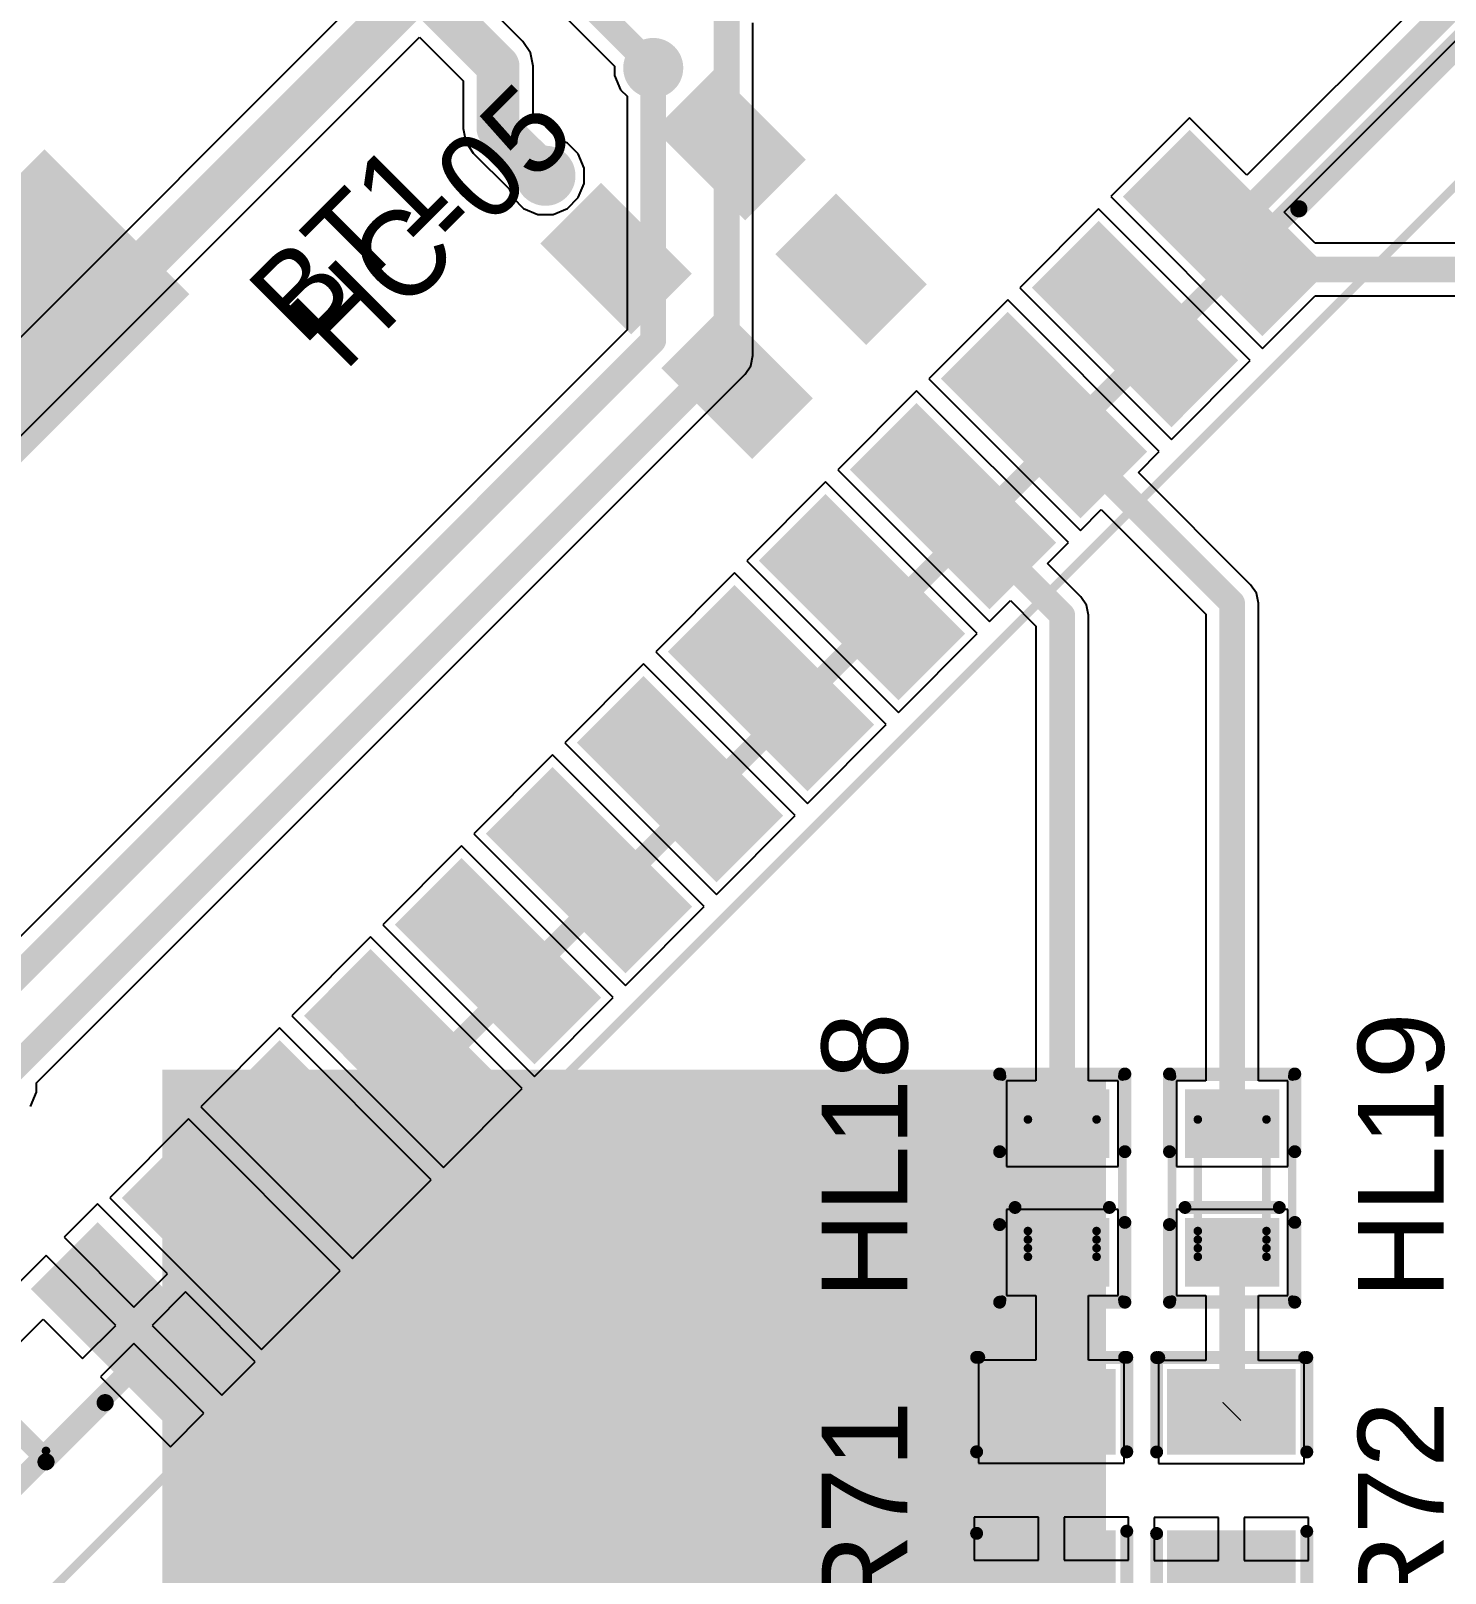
# Model space of a CAD drawing. Header units: millimetres. Extents: x 100 to 300, y 101 to 245.
# Drawn here: x 265.28 to 281.77, y 197.31 to 215.28 of the extents above; entities that cross this region are included whole.
import ezdxf

# ---------------------------------------------------------------- set-up
doc = ezdxf.new("R2010")
doc.units = ezdxf.units.MM
for name, color, linetype in [('BottomPaste', 16, 'Continuous'), ('BottomSolder', 6, 'Continuous'), ('Mechanical1', 6, 'Continuous'), ('Mechanical11', 56, 'Continuous'), ('Mechanical15', 56, 'Continuous'), ('Mechanical9', 56, 'Continuous'), ('TopLayer', 1, 'Continuous'), ('TopOverlay', 2, 'Continuous'), ('TopPaste', 8, 'Continuous'), ('TopSolder', 216, 'Continuous'), ('ViaHoleLayer', 16, 'Continuous')]:
    doc.layers.add(name, color=color, linetype=linetype)
doc.styles.add('Arial', font='', dxfattribs={"height": 0.2})
doc.styles.get('Arial').set_extended_font_data('Arial')

# ---------------------------------------------------------------- blocks, each defined once
blk = doc.blocks.new('RES0805_18')
at = {"layer": 'TopLayer'}
for points in [[(-1.388, 0.678), (-0.488, 0.678), (-0.488, -0.719), (-1.388, -0.719)], [(0.492, 0.678), (1.392, 0.678), (1.392, -0.719), (0.492, -0.719)]]:
    blk.add_hatch(color=1, dxfattribs=at).paths.add_polyline_path(points)
at = {"layer": 'TopPaste'}
for points in [[(-1.388, 0.678), (-0.488, 0.678), (-0.488, -0.719), (-1.388, -0.719)], [(0.492, 0.678), (1.392, 0.678), (1.392, -0.719), (0.492, -0.719)]]:
    blk.add_hatch(color=8, dxfattribs=at).paths.add_polyline_path(points)
at = {"layer": 'TopSolder'}
for points in [[(-1.438, 0.728), (-0.438, 0.728), (-0.438, -0.769), (-1.438, -0.769)], [(0.442, 0.728), (1.442, 0.728), (1.442, -0.769), (0.442, -0.769)]]:
    blk.add_hatch(color=216, dxfattribs=at).paths.add_polyline_path(points)
at = {"layer": 'TopOverlay', "const_width": 0.15}
for points in [[(-1.575, 0.85), (-0.475, 0.85)], [(-1.575, 0.825), (-1.575, -0.875)], [(0.475, 0.85), (1.575, 0.85)], [(1.575, 0.825), (1.575, -0.875)], [(-0.45, -0.9), (-1.575, -0.9)], [(0.475, -0.9), (1.575, -0.9)]]:
    blk.add_lwpolyline(points, dxfattribs=at)
at = {"layer": 'TopOverlay', "const_width": 0.075}
for points in [[(-1.613, 0.85, 1), (-1.538, 0.85, 1)], [(-1.613, 0.825, 1), (-1.538, 0.825, 1)], [(-0.513, 0.85, 1), (-0.437, 0.85, 1)], [(0.437, 0.85, 1), (0.513, 0.85, 1)], [(1.538, 0.85, 1), (1.613, 0.85, 1)], [(1.538, 0.825, 1), (1.613, 0.825, 1)], [(-1.613, -0.875, 1), (-1.538, -0.875, 1)], [(-1.613, -0.9, 1), (-1.538, -0.9, 1)], [(-0.487, -0.9, 1), (-0.412, -0.9, 1)], [(0.437, -0.9, 1), (0.513, -0.9, 1)], [(1.538, -0.875, 1), (1.613, -0.875, 1)], [(1.538, -0.9, 1), (1.613, -0.9, 1)]]:
    blk.add_lwpolyline(points, format="xyb", close=True, dxfattribs=at)
blk = doc.blocks.new('RES0805_19')
at = {"layer": 'TopLayer'}
for points in [[(-1.388, 0.678), (-0.488, 0.678), (-0.488, -0.719), (-1.388, -0.719)], [(0.492, 0.678), (1.392, 0.678), (1.392, -0.719), (0.492, -0.719)]]:
    blk.add_hatch(color=1, dxfattribs=at).paths.add_polyline_path(points)
at = {"layer": 'TopPaste'}
for points in [[(-1.388, 0.678), (-0.488, 0.678), (-0.488, -0.719), (-1.388, -0.719)], [(0.492, 0.678), (1.392, 0.678), (1.392, -0.719), (0.492, -0.719)]]:
    blk.add_hatch(color=8, dxfattribs=at).paths.add_polyline_path(points)
at = {"layer": 'TopSolder'}
for points in [[(-1.438, 0.728), (-0.438, 0.728), (-0.438, -0.769), (-1.438, -0.769)], [(0.442, 0.728), (1.442, 0.728), (1.442, -0.769), (0.442, -0.769)]]:
    blk.add_hatch(color=216, dxfattribs=at).paths.add_polyline_path(points)
at = {"layer": 'TopOverlay', "const_width": 0.15}
for points in [[(-1.575, 0.85), (-0.475, 0.85)], [(-1.575, 0.825), (-1.575, -0.875)], [(0.475, 0.85), (1.575, 0.85)], [(1.575, 0.825), (1.575, -0.875)], [(-1.575, -0.9), (-0.45, -0.9)], [(0.475, -0.9), (1.575, -0.9)]]:
    blk.add_lwpolyline(points, dxfattribs=at)
at = {"layer": 'TopOverlay', "const_width": 0.075}
for points in [[(-1.613, 0.85, 1), (-1.538, 0.85, 1)], [(-1.613, 0.825, 1), (-1.538, 0.825, 1)], [(-0.513, 0.85, 1), (-0.437, 0.85, 1)], [(0.437, 0.85, 1), (0.513, 0.85, 1)], [(1.538, 0.85, 1), (1.613, 0.85, 1)], [(1.538, 0.825, 1), (1.613, 0.825, 1)], [(-1.613, -0.875, 1), (-1.538, -0.875, 1)], [(-1.613, -0.9, 1), (-1.538, -0.9, 1)], [(-0.487, -0.9, 1), (-0.412, -0.9, 1)], [(0.437, -0.9, 1), (0.513, -0.9, 1)], [(1.538, -0.875, 1), (1.613, -0.875, 1)], [(1.538, -0.9, 1), (1.613, -0.9, 1)]]:
    blk.add_lwpolyline(points, format="xyb", close=True, dxfattribs=at)
blk = doc.blocks.new('LED0603_WHITE_26')
at = {"layer": 'TopLayer'}
for points in [[(-1.1, 0.5), (-0.4, 0.5), (-0.4, -0.5), (-1.1, -0.5)], [(0.4, 0.5), (1.1, 0.5), (1.1, -0.5), (0.4, -0.5)]]:
    blk.add_hatch(color=1, dxfattribs=at).paths.add_polyline_path(points)
at = {"layer": 'TopPaste'}
for points in [[(-1.1, 0.5), (-0.4, 0.5), (-0.4, -0.5), (-1.1, -0.5)], [(0.4, 0.5), (1.1, 0.5), (1.1, -0.5), (0.4, -0.5)]]:
    blk.add_hatch(color=8, dxfattribs=at).paths.add_polyline_path(points)
at = {"layer": 'TopSolder'}
for points in [[(-1.15, 0.55), (-0.35, 0.55), (-0.35, -0.55), (-1.15, -0.55)], [(0.35, 0.55), (1.15, 0.55), (1.15, -0.55), (0.35, -0.55)]]:
    blk.add_hatch(color=216, dxfattribs=at).paths.add_polyline_path(points)
at = {"layer": 'Mechanical11', "const_width": 0.1}
for points in [[(-1.3, 0.7), (-1.3, -0.7)], [(-1.3, 0.7), (1.3, 0.7)], [(1.3, 0.7), (1.3, -0.7)], [(-1.3, -0.7), (1.3, -0.7)]]:
    blk.add_lwpolyline(points, dxfattribs=at)
at = {"layer": 'Mechanical11', "const_width": 0.05}
for points in [[(-1.325, 0.7, 1), (-1.275, 0.7, 1)], [(-1.325, 0.7, 1), (-1.275, 0.7, 1)], [(1.275, 0.7, 1), (1.325, 0.7, 1)], [(1.275, 0.7, 1), (1.325, 0.7, 1)], [(-1.325, -0.7, 1), (-1.275, -0.7, 1)], [(-1.325, -0.7, 1), (-1.275, -0.7, 1)], [(1.275, -0.7, 1), (1.325, -0.7, 1)], [(1.275, -0.7, 1), (1.325, -0.7, 1)]]:
    blk.add_lwpolyline(points, format="xyb", close=True, dxfattribs=at)
at = {"layer": 'Mechanical15', "const_width": 0.1}
for points in [[(-0.8, 0.4), (-0.8, -0.4)], [(-0.8, 0.4), (0.8, 0.4)], [(-0.7, 0.4), (-0.7, -0.4)], [(-0.6, 0.4), (-0.6, -0.4)], [(-0.5, 0.4), (-0.5, -0.4)], [(0.8, 0.4), (0.8, -0.4)], [(-0.8, -0.4), (0.8, -0.4)]]:
    blk.add_lwpolyline(points, dxfattribs=at)
at = {"layer": 'Mechanical15', "const_width": 0.05}
for points in [[(-0.825, 0.4, 1), (-0.775, 0.4, 1)], [(-0.825, 0.4, 1), (-0.775, 0.4, 1)], [(-0.725, 0.4, 1), (-0.675, 0.4, 1)], [(-0.625, 0.4, 1), (-0.575, 0.4, 1)], [(-0.525, 0.4, 1), (-0.475, 0.4, 1)], [(0.775, 0.4, 1), (0.825, 0.4, 1)], [(0.775, 0.4, 1), (0.825, 0.4, 1)], [(-0.825, -0.4, 1), (-0.775, -0.4, 1)], [(-0.825, -0.4, 1), (-0.775, -0.4, 1)], [(-0.725, -0.4, 1), (-0.675, -0.4, 1)], [(-0.625, -0.4, 1), (-0.575, -0.4, 1)], [(-0.525, -0.4, 1), (-0.475, -0.4, 1)], [(0.775, -0.4, 1), (0.825, -0.4, 1)], [(0.775, -0.4, 1), (0.825, -0.4, 1)]]:
    blk.add_lwpolyline(points, format="xyb", close=True, dxfattribs=at)
at = {"layer": 'TopOverlay', "const_width": 0.15}
for points in [[(-1.33, 0.73), (-0.425, 0.73)], [(-1.33, 0.73), (-1.33, -0.73)], [(0.425, 0.73), (1.33, 0.73)], [(1.33, 0.73), (1.33, -0.73)], [(-0.225, 0.55), (-0.225, -0.55)], [(-1.33, -0.73), (-0.4, -0.73)], [(0.425, -0.73), (1.33, -0.73)]]:
    blk.add_lwpolyline(points, dxfattribs=at)
at = {"layer": 'TopOverlay', "const_width": 0.075}
for points in [[(-1.367, 0.73, 1), (-1.292, 0.73, 1)], [(-1.367, 0.73, 1), (-1.292, 0.73, 1)], [(-0.463, 0.73, 1), (-0.387, 0.73, 1)], [(0.387, 0.73, 1), (0.462, 0.73, 1)], [(1.293, 0.73, 1), (1.368, 0.73, 1)], [(1.293, 0.73, 1), (1.368, 0.73, 1)], [(-0.263, 0.55, 1), (-0.188, 0.55, 1)], [(-0.263, -0.55, 1), (-0.188, -0.55, 1)], [(-1.367, -0.73, 1), (-1.292, -0.73, 1)], [(-1.367, -0.73, 1), (-1.292, -0.73, 1)], [(-0.437, -0.73, 1), (-0.362, -0.73, 1)], [(0.387, -0.73, 1), (0.462, -0.73, 1)], [(1.293, -0.73, 1), (1.368, -0.73, 1)], [(1.293, -0.73, 1), (1.368, -0.73, 1)]]:
    blk.add_lwpolyline(points, format="xyb", close=True, dxfattribs=at)
blk = doc.blocks.new('RES0805_B_123')
at = {"layer": 'BottomPaste'}
for points in [[(-1.388, 0.719), (-0.488, 0.719), (-0.488, -0.678), (-1.388, -0.678)], [(0.492, 0.719), (1.392, 0.719), (1.392, -0.678), (0.492, -0.678)]]:
    blk.add_hatch(color=16, dxfattribs=at).paths.add_polyline_path(points)
at = {"layer": 'BottomSolder'}
for points in [[(-1.438, 0.769), (-0.438, 0.769), (-0.438, -0.728), (-1.438, -0.728)], [(0.442, 0.769), (1.442, 0.769), (1.442, -0.728), (0.442, -0.728)]]:
    blk.add_hatch(color=6, dxfattribs=at).paths.add_polyline_path(points)
blk = doc.blocks.new('RES0805_B_125')
at = {"layer": 'BottomPaste'}
for points in [[(-1.388, 0.719), (-0.488, 0.719), (-0.488, -0.678), (-1.388, -0.678)], [(0.492, 0.719), (1.392, 0.719), (1.392, -0.678), (0.492, -0.678)]]:
    blk.add_hatch(color=16, dxfattribs=at).paths.add_polyline_path(points)
at = {"layer": 'BottomSolder'}
for points in [[(-1.438, 0.769), (-0.438, 0.769), (-0.438, -0.728), (-1.438, -0.728)], [(0.442, 0.769), (1.442, 0.769), (1.442, -0.728), (0.442, -0.728)]]:
    blk.add_hatch(color=6, dxfattribs=at).paths.add_polyline_path(points)
blk = doc.blocks.new('LED0603_WHITE_136')
at = {"layer": 'TopLayer'}
for points in [[(-1.1, 0.5), (-0.4, 0.5), (-0.4, -0.5), (-1.1, -0.5)], [(0.4, 0.5), (1.1, 0.5), (1.1, -0.5), (0.4, -0.5)]]:
    blk.add_hatch(color=1, dxfattribs=at).paths.add_polyline_path(points)
at = {"layer": 'TopPaste'}
for points in [[(-1.1, 0.5), (-0.4, 0.5), (-0.4, -0.5), (-1.1, -0.5)], [(0.4, 0.5), (1.1, 0.5), (1.1, -0.5), (0.4, -0.5)]]:
    blk.add_hatch(color=8, dxfattribs=at).paths.add_polyline_path(points)
at = {"layer": 'TopSolder'}
for points in [[(-1.15, 0.55), (-0.35, 0.55), (-0.35, -0.55), (-1.15, -0.55)], [(0.35, 0.55), (1.15, 0.55), (1.15, -0.55), (0.35, -0.55)]]:
    blk.add_hatch(color=216, dxfattribs=at).paths.add_polyline_path(points)
at = {"layer": 'Mechanical11', "const_width": 0.1}
for points in [[(-1.3, 0.7), (-1.3, -0.7)], [(-1.3, 0.7), (1.3, 0.7)], [(1.3, 0.7), (1.3, -0.7)], [(-1.3, -0.7), (1.3, -0.7)]]:
    blk.add_lwpolyline(points, dxfattribs=at)
at = {"layer": 'Mechanical11', "const_width": 0.05}
for points in [[(-1.325, 0.7, 1), (-1.275, 0.7, 1)], [(-1.325, 0.7, 1), (-1.275, 0.7, 1)], [(1.275, 0.7, 1), (1.325, 0.7, 1)], [(1.275, 0.7, 1), (1.325, 0.7, 1)], [(-1.325, -0.7, 1), (-1.275, -0.7, 1)], [(-1.325, -0.7, 1), (-1.275, -0.7, 1)], [(1.275, -0.7, 1), (1.325, -0.7, 1)], [(1.275, -0.7, 1), (1.325, -0.7, 1)]]:
    blk.add_lwpolyline(points, format="xyb", close=True, dxfattribs=at)
at = {"layer": 'Mechanical15', "const_width": 0.1}
for points in [[(-0.8, 0.4), (-0.8, -0.4)], [(-0.8, 0.4), (0.8, 0.4)], [(-0.7, 0.4), (-0.7, -0.4)], [(-0.6, 0.4), (-0.6, -0.4)], [(-0.5, 0.4), (-0.5, -0.4)], [(0.8, 0.4), (0.8, -0.4)], [(-0.8, -0.4), (0.8, -0.4)]]:
    blk.add_lwpolyline(points, dxfattribs=at)
at = {"layer": 'Mechanical15', "const_width": 0.05}
for points in [[(-0.825, 0.4, 1), (-0.775, 0.4, 1)], [(-0.825, 0.4, 1), (-0.775, 0.4, 1)], [(-0.725, 0.4, 1), (-0.675, 0.4, 1)], [(-0.625, 0.4, 1), (-0.575, 0.4, 1)], [(-0.525, 0.4, 1), (-0.475, 0.4, 1)], [(0.775, 0.4, 1), (0.825, 0.4, 1)], [(0.775, 0.4, 1), (0.825, 0.4, 1)], [(-0.825, -0.4, 1), (-0.775, -0.4, 1)], [(-0.825, -0.4, 1), (-0.775, -0.4, 1)], [(-0.725, -0.4, 1), (-0.675, -0.4, 1)], [(-0.625, -0.4, 1), (-0.575, -0.4, 1)], [(-0.525, -0.4, 1), (-0.475, -0.4, 1)], [(0.775, -0.4, 1), (0.825, -0.4, 1)], [(0.775, -0.4, 1), (0.825, -0.4, 1)]]:
    blk.add_lwpolyline(points, format="xyb", close=True, dxfattribs=at)
at = {"layer": 'TopOverlay', "const_width": 0.15}
for points in [[(-1.33, 0.73), (-0.425, 0.73)], [(-1.33, 0.73), (-1.33, -0.73)], [(0.425, 0.73), (1.33, 0.73)], [(1.33, 0.73), (1.33, -0.73)], [(-0.225, 0.55), (-0.225, -0.55)], [(-1.33, -0.73), (-0.4, -0.73)], [(0.425, -0.73), (1.33, -0.73)]]:
    blk.add_lwpolyline(points, dxfattribs=at)
at = {"layer": 'TopOverlay', "const_width": 0.075}
for points in [[(-1.367, 0.73, 1), (-1.292, 0.73, 1)], [(-1.367, 0.73, 1), (-1.292, 0.73, 1)], [(-0.463, 0.73, 1), (-0.387, 0.73, 1)], [(0.387, 0.73, 1), (0.462, 0.73, 1)], [(1.293, 0.73, 1), (1.368, 0.73, 1)], [(1.293, 0.73, 1), (1.368, 0.73, 1)], [(-0.263, 0.55, 1), (-0.188, 0.55, 1)], [(-0.263, -0.55, 1), (-0.188, -0.55, 1)], [(-1.367, -0.73, 1), (-1.292, -0.73, 1)], [(-1.367, -0.73, 1), (-1.292, -0.73, 1)], [(-0.437, -0.73, 1), (-0.362, -0.73, 1)], [(0.387, -0.73, 1), (0.462, -0.73, 1)], [(1.293, -0.73, 1), (1.368, -0.73, 1)], [(1.293, -0.73, 1), (1.368, -0.73, 1)]]:
    blk.add_lwpolyline(points, format="xyb", close=True, dxfattribs=at)
blk = doc.blocks.new('TO263_5L_B_154')
at = {"layer": 'BottomPaste'}
for points in [[(-3.724, 7.514), (-2.674, 7.514), (-2.674, 5.014), (-3.724, 5.014)], [(-2.024, 7.514), (-0.974, 7.514), (-0.974, 5.014), (-2.024, 5.014)], [(-0.324, 7.514), (0.726, 7.514), (0.726, 5.014), (-0.324, 5.014)], [(1.376, 7.514), (2.426, 7.514), (2.426, 5.014), (1.376, 5.014)], [(3.076, 7.514), (4.126, 7.514), (4.126, 5.014), (3.076, 5.014)], [(-5.249, 0.914), (5.651, 0.914), (5.651, -8.186), (-5.249, -8.186)]]:
    blk.add_hatch(color=16, dxfattribs=at).paths.add_polyline_path(points)
at = {"layer": 'BottomSolder'}
for points in [[(-3.774, 7.564), (-2.624, 7.564), (-2.624, 4.964), (-3.774, 4.964)], [(-2.074, 7.564), (-0.924, 7.564), (-0.924, 4.964), (-2.074, 4.964)], [(-0.374, 7.564), (0.776, 7.564), (0.776, 4.964), (-0.374, 4.964)], [(1.326, 7.564), (2.476, 7.564), (2.476, 4.964), (1.326, 4.964)], [(3.026, 7.564), (4.176, 7.564), (4.176, 4.964), (3.026, 4.964)], [(-5.299, 0.964), (5.701, 0.964), (5.701, -8.236), (-5.299, -8.236)]]:
    blk.add_hatch(color=6, dxfattribs=at).paths.add_polyline_path(points)
blk = doc.blocks.new('CAP_TANT_D_B_187')
at = {"layer": 'BottomPaste'}
for points in [[(-4.323, 1.403), (-2.037, 1.403), (-2.037, -1.391), (-4.323, -1.391)], [(2.077, 1.403), (4.363, 1.403), (4.363, -1.391), (2.077, -1.391)]]:
    blk.add_hatch(color=16, dxfattribs=at).paths.add_polyline_path(points)
at = {"layer": 'BottomSolder'}
for points in [[(-4.373, 1.453), (-1.987, 1.453), (-1.987, -1.441), (-4.373, -1.441)], [(2.027, 1.453), (4.413, 1.453), (4.413, -1.441), (2.027, -1.441)]]:
    blk.add_hatch(color=6, dxfattribs=at).paths.add_polyline_path(points)
blk = doc.blocks.new('HC_05_197')
at = {"layer": 'TopLayer'}
for points in [[(7.714, 7.287), (7.714, 6.287), (5.514, 6.287), (5.514, 7.287)], [(7.714, 5.787), (7.714, 4.787), (5.514, 4.787), (5.514, 5.787)], [(7.714, 4.287), (7.714, 3.287), (5.514, 3.287), (5.514, 4.287)], [(7.714, 2.787), (7.714, 1.787), (5.514, 1.787), (5.514, 2.787)], [(7.714, 1.287), (7.714, 0.287), (5.514, 0.287), (5.514, 1.287)], [(7.714, -0.213), (7.714, -1.213), (5.514, -1.213), (5.514, -0.213)], [(7.714, -1.713), (7.714, -2.713), (5.514, -2.713), (5.514, -1.713)], [(7.714, -3.213), (7.714, -4.213), (5.514, -4.213), (5.514, -3.213)], [(7.714, -4.713), (7.714, -5.713), (5.514, -5.713), (5.514, -4.713)], [(7.714, -6.213), (7.714, -7.213), (5.514, -7.213), (5.514, -6.213)], [(7.714, -7.713), (7.714, -8.713), (5.514, -8.713), (5.514, -7.713)], [(7.714, -9.213), (7.714, -10.213), (5.514, -10.213), (5.514, -9.213)], [(7.714, -10.713), (7.714, -11.713), (5.514, -11.713), (5.514, -10.713)]]:
    blk.add_hatch(color=1, dxfattribs=at).paths.add_polyline_path(points)
at = {"layer": 'TopPaste'}
for points in [[(7.714, 7.287), (7.714, 6.287), (5.514, 6.287), (5.514, 7.287)], [(7.714, 5.787), (7.714, 4.787), (5.514, 4.787), (5.514, 5.787)], [(7.714, 4.287), (7.714, 3.287), (5.514, 3.287), (5.514, 4.287)], [(7.714, 2.787), (7.714, 1.787), (5.514, 1.787), (5.514, 2.787)], [(7.714, 1.287), (7.714, 0.287), (5.514, 0.287), (5.514, 1.287)], [(7.714, -0.213), (7.714, -1.213), (5.514, -1.213), (5.514, -0.213)], [(7.714, -1.713), (7.714, -2.713), (5.514, -2.713), (5.514, -1.713)], [(7.714, -3.213), (7.714, -4.213), (5.514, -4.213), (5.514, -3.213)], [(7.714, -4.713), (7.714, -5.713), (5.514, -5.713), (5.514, -4.713)], [(7.714, -6.213), (7.714, -7.213), (5.514, -7.213), (5.514, -6.213)], [(7.714, -7.713), (7.714, -8.713), (5.514, -8.713), (5.514, -7.713)], [(7.714, -9.213), (7.714, -10.213), (5.514, -10.213), (5.514, -9.213)], [(7.714, -10.713), (7.714, -11.713), (5.514, -11.713), (5.514, -10.713)]]:
    blk.add_hatch(color=8, dxfattribs=at).paths.add_polyline_path(points)
at = {"layer": 'TopSolder'}
for points in [[(7.764, 7.337), (7.764, 6.237), (5.464, 6.237), (5.464, 7.337)], [(7.764, 5.837), (7.764, 4.737), (5.464, 4.737), (5.464, 5.837)], [(7.764, 4.337), (7.764, 3.237), (5.464, 3.237), (5.464, 4.337)], [(7.764, 2.837), (7.764, 1.737), (5.464, 1.737), (5.464, 2.837)], [(7.764, 1.337), (7.764, 0.237), (5.464, 0.237), (5.464, 1.337)], [(7.764, -0.163), (7.764, -1.263), (5.464, -1.263), (5.464, -0.163)], [(7.764, -1.663), (7.764, -2.763), (5.464, -2.763), (5.464, -1.663)], [(7.764, -3.163), (7.764, -4.263), (5.464, -4.263), (5.464, -3.163)], [(7.764, -4.663), (7.764, -5.763), (5.464, -5.763), (5.464, -4.663)], [(7.764, -6.163), (7.764, -7.263), (5.464, -7.263), (5.464, -6.163)], [(7.764, -7.663), (7.764, -8.763), (5.464, -8.763), (5.464, -7.663)], [(7.764, -9.163), (7.764, -10.263), (5.464, -10.263), (5.464, -9.163)], [(7.764, -10.663), (7.764, -11.763), (5.464, -11.763), (5.464, -10.663)]]:
    blk.add_hatch(color=216, dxfattribs=at).paths.add_polyline_path(points)
at = {"layer": 'Mechanical1', "const_width": 0.1}
for points in [[(6.924, -12.973), (6.924, 15.037)], [(-7.096, -12.973), (6.924, -12.973)]]:
    blk.add_lwpolyline(points, dxfattribs=at)
at = {"layer": 'Mechanical1', "const_width": 0.05}
blk.add_lwpolyline([(6.899, -12.973, 1), (6.949, -12.973, 1)], format="xyb", close=True, dxfattribs=at)
blk.add_lwpolyline([(6.899, -12.973, 1), (6.949, -12.973, 1)], format="xyb", close=True, dxfattribs=at)
at = {"layer": 'Mechanical11', "const_width": 0.254}
blk.add_lwpolyline([(6.957, -14.295), (6.957, 15.042)], dxfattribs=at)
at = {"layer": 'Mechanical15', "const_width": 0.1}
blk.add_lwpolyline([(8.114, -14.713), (8.114, 15.287)], dxfattribs=at)
at = {"layer": 'TopOverlay', "const_width": 0.2}
for points in [[(7.014, 7.587), (7.014, 15.137)], [(7.014, -13.063), (7.014, -12.088)], [(5.989, -13.063), (7.014, -13.063)]]:
    blk.add_lwpolyline(points, dxfattribs=at)
at = {"layer": 'TopOverlay', "const_width": 0.1}
for points in [[(6.964, 7.587, 1), (7.064, 7.587, 1)], [(6.964, -12.088, 1), (7.064, -12.088, 1)], [(6.964, -13.063, 1), (7.064, -13.063, 1)], [(6.964, -13.063, 1), (7.064, -13.063, 1)]]:
    blk.add_lwpolyline(points, format="xyb", close=True, dxfattribs=at)
at = {"layer": 'Mechanical9'}
for s, p in [('HC-05', (0.499, -1.631)), ('BT1', (-0.051, -1.756))]:
    blk.add_text(s, height=1, rotation=-270, dxfattribs=at).set_placement(p)

msp = doc.modelspace()

# ---------------------------------------------------------------- hatches: boundary and pattern name
at = {"layer": 'BottomSolder'}
h = msp.add_hatch(color=6, dxfattribs=at)
edge = h.paths.add_edge_path()
edge.add_arc((272.537, 214.845), 0.35, 0, 360)
h = msp.add_hatch(color=6, dxfattribs=at)
edge = h.paths.add_edge_path()
edge.add_arc((271.281, 213.589), 0.35, 0, 360)
at = {"layer": 'TopLayer'}
h = msp.add_hatch(color=1, dxfattribs=at)
edge = h.paths.add_edge_path()
edge.add_arc((272.537, 214.845), 0.3, 0, 360)
h = msp.add_hatch(color=1, dxfattribs=at)
edge = h.paths.add_edge_path()
edge.add_arc((271.281, 213.589), 0.3, 0, 360)
at = {"layer": 'TopSolder'}
h = msp.add_hatch(color=216, dxfattribs=at)
edge = h.paths.add_edge_path()
edge.add_arc((272.537, 214.845), 0.35, 0, 360)
h = msp.add_hatch(color=216, dxfattribs=at)
edge = h.paths.add_edge_path()
edge.add_arc((271.281, 213.589), 0.35, 0, 360)
at = {"layer": 'ViaHoleLayer'}
h = msp.add_hatch(color=16, dxfattribs=at)
edge = h.paths.add_edge_path()
edge.add_arc((272.537, 214.845), 0.15, 0, 360)
h = msp.add_hatch(color=16, dxfattribs=at)
edge = h.paths.add_edge_path()
edge.add_arc((271.281, 213.589), 0.15, 0, 360)

# ---------------------------------------------------------------- linework, layer by layer
at = {"layer": 'TopLayer'}
for p, q in [((285.752, 219.893), (279.457, 213.597)), ((279.889, 213.165), (286.274, 219.55)), ((270.724, 216.231), (272.087, 214.868)), ((269.389, 215.935), (263.531, 210.076)), ((271.016, 215.155), (270.24, 215.931)), ((273.699, 211.493), (273.699, 215.37)), ((263.988, 209.38), (269.813, 215.205)), ((269.813, 215.205), (270.32, 214.697)), ((271.105, 215.022), (271.016, 215.155)), ((271.136, 214.866), (271.105, 215.022)), ((271.136, 214.31), (271.136, 214.866)), ((272.087, 214.868), (272.087, 214.756)), ((270.32, 214.697), (270.32, 214.141)), ((272.087, 214.756), (272.156, 214.59)), ((272.156, 214.59), (272.232, 214.515)), ((272.232, 214.515), (272.232, 211.795)), ((271.434, 214.012), (271.136, 214.31)), ((278.789, 214.265), (277.87, 213.346)), ((279.457, 213.597), (278.789, 214.265)), ((270.32, 214.141), (270.32, 214.141)), ((270.32, 214.141), (270.351, 213.985)), ((270.351, 213.985), (270.44, 213.853)), ((271.536, 213.97), (271.434, 214.012)), ((271.662, 213.843), (271.536, 213.97)), ((270.44, 213.853), (270.857, 213.435)), ((271.731, 213.678), (271.662, 213.843)), ((271.731, 213.499), (271.731, 213.678)), ((270.857, 213.435), (270.899, 213.334)), ((271.662, 213.334), (271.731, 213.499)), ((277.87, 213.346), (279.637, 211.578)), ((270.899, 213.334), (271.026, 213.207)), ((271.026, 213.207), (271.191, 213.139)), ((271.37, 213.139), (271.536, 213.207)), ((271.536, 213.207), (271.662, 213.334)), ((277.728, 213.204), (276.809, 212.285)), ((279.496, 211.436), (277.728, 213.204)), ((280.251, 212.803), (279.889, 213.165)), ((271.191, 213.139), (271.37, 213.139)), ((283.128, 212.803), (280.251, 212.803)), ((276.809, 212.285), (278.577, 210.517)), ((276.668, 212.144), (275.748, 211.224)), ((278.435, 210.376), (276.668, 212.144)), ((279.637, 211.578), (280.251, 212.191)), ((280.251, 212.191), (283.001, 212.191)), ((272.232, 211.795), (264.356, 203.919)), ((273.61, 211.277), (273.676, 211.376)), ((273.676, 211.376), (273.699, 211.493)), ((278.577, 210.517), (279.496, 211.436)), ((265.35, 203.017), (273.61, 211.277)), ((275.748, 211.224), (277.516, 209.456)), ((275.607, 211.083), (274.688, 210.164)), ((277.375, 209.315), (275.607, 211.083)), ((278.192, 210.132), (278.435, 210.376)), ((274.688, 210.164), (276.455, 208.396)), ((279.5, 208.824), (278.192, 210.132)), ((274.546, 210.022), (273.627, 209.103)), ((276.314, 208.254), (274.546, 210.022)), ((277.516, 209.456), (277.759, 209.7)), ((277.759, 209.7), (278.978, 208.481)), ((277.131, 209.072), (277.375, 209.315)), ((273.627, 209.103), (275.395, 207.335)), ((277.52, 208.683), (277.131, 209.072)), ((273.486, 208.962), (272.566, 208.042)), ((275.253, 207.194), (273.486, 208.962)), ((277.587, 208.584), (277.52, 208.683)), ((279.567, 208.725), (279.5, 208.824)), ((279.59, 208.608), (279.567, 208.725)), ((276.455, 208.396), (276.699, 208.639)), ((276.699, 208.639), (276.998, 208.34)), ((277.61, 208.467), (277.587, 208.584)), ((279.59, 203.042), (279.59, 208.608)), ((279.59, 208.608), (279.59, 208.608)), ((276.998, 208.34), (276.998, 203.042)), ((277.61, 203.042), (277.61, 208.467)), ((277.61, 208.467), (277.61, 208.467)), ((278.978, 208.481), (278.978, 203.042)), ((275.395, 207.335), (276.314, 208.254)), ((272.566, 208.042), (274.334, 206.275)), ((272.425, 207.901), (271.506, 206.982)), ((274.193, 206.133), (272.425, 207.901)), ((274.334, 206.275), (275.253, 207.194)), ((271.506, 206.982), (273.274, 205.214)), ((271.364, 206.84), (270.445, 205.921)), ((273.132, 205.072), (271.364, 206.84)), ((273.274, 205.214), (274.193, 206.133)), ((270.445, 205.921), (272.213, 204.153)), ((270.304, 205.78), (269.384, 204.86)), ((272.071, 204.012), (270.304, 205.78)), ((272.213, 204.153), (273.132, 205.072)), ((269.243, 204.719), (268.324, 203.8)), ((271.011, 202.951), (269.243, 204.719)), ((269.384, 204.86), (271.152, 203.093)), ((271.152, 203.093), (272.071, 204.012)), ((268.182, 203.658), (267.263, 202.739)), ((269.95, 201.89), (268.182, 203.658)), ((268.324, 203.8), (270.092, 202.032)), ((265.35, 202.91), (265.35, 203.017)), ((270.092, 202.032), (271.011, 202.951)), ((276.998, 203.042), (276.654, 203.042)), ((276.654, 203.042), (276.654, 202.042)), ((277.954, 203.042), (277.61, 203.042)), ((277.954, 202.042), (277.954, 203.042)), ((278.978, 203.042), (278.634, 203.042)), ((278.634, 203.042), (278.634, 202.042)), ((279.934, 203.042), (279.59, 203.042)), ((279.934, 202.042), (279.934, 203.042)), ((265.281, 202.745), (265.35, 202.91)), ((267.263, 202.739), (269.031, 200.971)), ((267.122, 202.598), (266.202, 201.678)), ((268.889, 200.83), (267.122, 202.598)), ((276.654, 202.042), (277.954, 202.042)), ((278.634, 202.042), (279.934, 202.042)), ((269.031, 200.971), (269.95, 201.89)), ((266.202, 201.678), (267.97, 199.911)), ((266.061, 201.608), (265.672, 201.219)), ((266.874, 200.794), (266.061, 201.608)), ((277.954, 201.542), (276.654, 201.542)), ((276.654, 201.542), (276.654, 200.542)), ((277.954, 200.542), (277.954, 201.542)), ((279.934, 201.542), (278.634, 201.542)), ((278.634, 201.542), (278.634, 200.542)), ((279.934, 200.542), (279.934, 201.542)), ((265.672, 201.219), (266.485, 200.406)), ((265.46, 201.007), (265.142, 200.688)), ((266.273, 200.193), (265.46, 201.007)), ((266.485, 200.406), (266.874, 200.794)), ((267.97, 199.911), (268.889, 200.83)), ((267.086, 200.582), (266.697, 200.193)), ((267.899, 199.769), (267.086, 200.582)), ((276.654, 200.542), (276.998, 200.542)), ((276.998, 200.542), (276.998, 199.786)), ((277.61, 199.786), (277.61, 200.542)), ((277.61, 200.542), (277.954, 200.542)), ((278.634, 200.542), (278.978, 200.542)), ((278.978, 200.542), (278.978, 199.784)), ((279.59, 199.784), (279.59, 200.542)), ((279.59, 200.542), (279.934, 200.542)), ((264.682, 199.522), (265.425, 200.264)), ((265.425, 200.264), (265.884, 199.805)), ((265.884, 199.805), (266.273, 200.193)), ((266.697, 200.193), (267.511, 199.38)), ((266.485, 199.981), (266.096, 199.592)), ((267.298, 199.168), (266.485, 199.981)), ((267.511, 199.38), (267.899, 199.769)), ((276.998, 199.786), (276.328, 199.786)), ((276.328, 199.786), (276.328, 198.586)), ((278.025, 199.786), (277.61, 199.786)), ((278.025, 198.586), (278.025, 199.786)), ((278.978, 199.784), (278.426, 199.784)), ((278.426, 199.784), (278.426, 198.584)), ((280.123, 199.784), (279.59, 199.784)), ((280.123, 198.584), (280.123, 199.784)), ((266.096, 199.592), (266.91, 198.779)), ((266.91, 198.779), (267.298, 199.168)), ((276.328, 198.586), (278.025, 198.586)), ((278.426, 198.584), (280.123, 198.584)), ((277.026, 197.956), (276.278, 197.956)), ((276.278, 197.956), (276.278, 197.456)), ((277.026, 197.456), (277.026, 197.956)), ((278.075, 197.956), (277.326, 197.956)), ((277.326, 197.956), (277.326, 197.456)), ((278.075, 197.456), (278.075, 197.956)), ((279.124, 197.954), (278.376, 197.954)), ((278.376, 197.954), (278.376, 197.454)), ((279.124, 197.454), (279.124, 197.954)), ((280.173, 197.954), (279.424, 197.954)), ((279.424, 197.954), (279.424, 197.454)), ((280.173, 197.454), (280.173, 197.954)), ((276.278, 197.456), (277.026, 197.456)), ((277.326, 197.456), (278.075, 197.456)), ((278.376, 197.454), (279.124, 197.454)), ((279.424, 197.454), (280.173, 197.454))]:
    msp.add_line(p, q, dxfattribs=at)
for points, const_width in [([(279.213, 212.921), (286.058, 219.766)], 0.3), ([(270.713, 216.676), (272.537, 214.851)], 0.3), ([(263.7, 209.669), (269.813, 215.781)], 0.5), ([(269.813, 215.781), (270.728, 214.866)], 0.5), ([(273.393, 211.493), (273.393, 215.701)], 0.3), ([(270.728, 214.141), (270.728, 214.866)], 0.5), ([(272.537, 214.845), (272.537, 214.851)], 0.3), ([(272.537, 211.668), (272.537, 214.845)], 0.3), ([(270.728, 214.141), (271.281, 213.589)], 0.5), ([(279.213, 212.921), (279.637, 212.497)], 0.3), ([(279.213, 212.921), (279.213, 212.921)], 0.3), ([(279.637, 212.497), (283.128, 212.497)], 0.3), ([(264.338, 203.469), (272.537, 211.668)], 0.3), ([(264.9, 203), (273.393, 211.493)], 0.3), ([(277.092, 210.8), (277.092, 210.8)], 0.3), ([(277.092, 210.8), (279.284, 208.608)], 0.3), ([(276.031, 209.739), (277.304, 208.467)], 0.3), ([(279.284, 202.542), (279.284, 208.608)], 0.3), ([(277.304, 202.542), (277.304, 208.467)], 0.3), ([(277.304, 199.314), (277.304, 201.042)], 0.3), ([(279.284, 199.194), (279.284, 201.042)], 0.3), ([(277.176, 199.186), (277.304, 199.314)], 0.3), ([(279.274, 199.184), (279.284, 199.194)], 0.3)]:
    msp.add_lwpolyline(points, dxfattribs=dict(at, const_width=const_width))
for points, const_width in [([(270.603, 214.866, 1), (270.853, 214.866, 1)], 0.25), ([(270.603, 214.866, 1), (270.853, 214.866, 1)], 0.25), ([(272.462, 214.851, 1), (272.612, 214.851, 1)], 0.15), ([(272.462, 214.851, 1), (272.612, 214.851, 1)], 0.15), ([(272.462, 214.845, 1), (272.612, 214.845, 1)], 0.15), ([(272.462, 214.845, 1), (272.612, 214.845, 1)], 0.15), ([(270.603, 214.141, 1), (270.853, 214.141, 1)], 0.25), ([(270.603, 214.141, 1), (270.853, 214.141, 1)], 0.25), ([(271.156, 213.589, 1), (271.406, 213.589, 1)], 0.25), ([(279.138, 212.921, 1), (279.288, 212.921, 1)], 0.15), ([(279.138, 212.921, 1), (279.288, 212.921, 1)], 0.15), ([(279.138, 212.921, 1), (279.288, 212.921, 1)], 0.15), ([(279.138, 212.921, 1), (279.288, 212.921, 1)], 0.15), ([(279.562, 212.497, 1), (279.712, 212.497, 1)], 0.15), ([(279.562, 212.497, 1), (279.712, 212.497, 1)], 0.15), ([(272.462, 211.668, 1), (272.612, 211.668, 1)], 0.15), ([(272.462, 211.668, 1), (272.612, 211.668, 1)], 0.15), ([(273.318, 211.493, 1), (273.468, 211.493, 1)], 0.15), ([(273.318, 211.493, 1), (273.468, 211.493, 1)], 0.15), ([(277.017, 210.8, 1), (277.167, 210.8, 1)], 0.15), ([(277.017, 210.8, 1), (277.167, 210.8, 1)], 0.15), ([(277.017, 210.8, 1), (277.167, 210.8, 1)], 0.15), ([(275.956, 209.739, 1), (276.106, 209.739, 1)], 0.15), ([(279.209, 208.608, 1), (279.359, 208.608, 1)], 0.15), ([(279.209, 208.608, 1), (279.359, 208.608, 1)], 0.15), ([(277.229, 208.467, 1), (277.379, 208.467, 1)], 0.15), ([(277.229, 208.467, 1), (277.379, 208.467, 1)], 0.15), ([(277.229, 202.542, 1), (277.379, 202.542, 1)], 0.15), ([(279.209, 202.542, 1), (279.359, 202.542, 1)], 0.15), ([(277.229, 201.042, 1), (277.379, 201.042, 1)], 0.15), ([(279.209, 201.042, 1), (279.359, 201.042, 1)], 0.15), ([(277.101, 199.186, 1), (277.251, 199.186, 1)], 0.15), ([(277.229, 199.314, 1), (277.379, 199.314, 1)], 0.15), ([(277.229, 199.314, 1), (277.379, 199.314, 1)], 0.15), ([(279.199, 199.184, 1), (279.349, 199.184, 1)], 0.15), ([(279.209, 199.194, 1), (279.359, 199.194, 1)], 0.15), ([(279.209, 199.194, 1), (279.359, 199.194, 1)], 0.15)]:
    msp.add_lwpolyline(points, format="xyb", close=True, dxfattribs=dict(at, const_width=const_width))

# ---------------------------------------------------------------- block references
for name, p, rotation in [('HC_05_197', (269.737, 212.799), 315), ('CAP_TANT_D_B_187', (263.018, 214.283), 135), ('RES0805_B_123', (272.755, 213.304), 225), ('RES0805_B_125', (274.166, 211.85), 225), ('TO263_5L_B_154', (272.515, 194.935), 180), ('LED0603_WHITE_26', (277.304, 201.792), 90), ('LED0603_WHITE_136', (279.284, 201.792), 90), ('RES0805_19', (277.156, 198.244), 90), ('RES0805_18', (279.254, 198.242), 90)]:
    msp.add_blockref(name, p, dxfattribs=dict(rotation=rotation))

# ---------------------------------------------------------------- texts
at = {"layer": 'TopOverlay', "style": 'Arial'}
for s, p in [('HL18', (275.5, 200.5)), ('HL19', (281.75, 200.5)), ('R71', (275.5, 196.75)), ('R72', (281.75, 196.75))]:
    msp.add_text(s, height=1, rotation=90, dxfattribs=at).set_placement(p)

doc.saveas('drawing.dxf')
